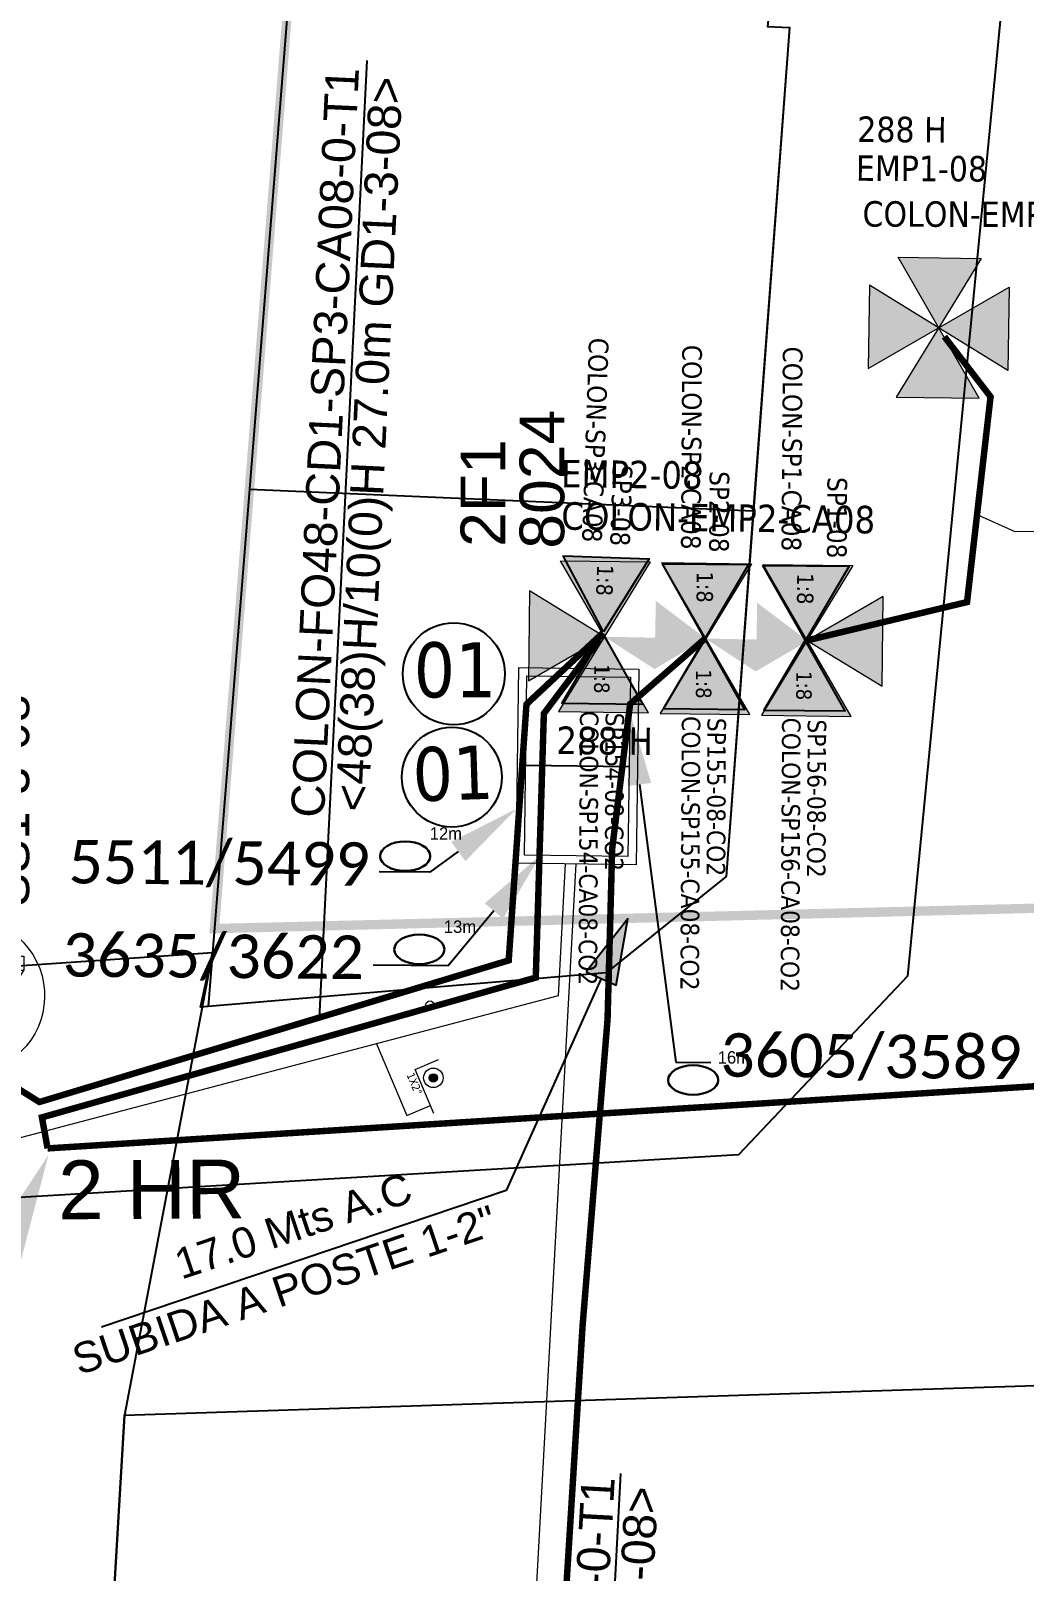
# Model space of a CAD drawing. Header units: millimetres. Extents: x -76.52126 to -76.51707, y 3.41842 to 3.42185.
# Drawn here: x -76.5196981 to -76.5195611, y 3.4202805 to 3.420493 of the extents above; entities that cross this region are included whole.
import ezdxf
from ezdxf import colors
from ezdxf.entities.mleader import LeaderData, LeaderLine
from ezdxf.enums import TextEntityAlignment as Align
from ezdxf.math import Vec2, Vec3

# ---------------------------------------------------------------- set-up
doc = ezdxf.new("R2010")
doc.units = ezdxf.units.MM
doc.linetypes.add('DASHED', pattern=[0.75, 0.5, -0.25])
for name, color, linetype in [('ABSCISA 48H', 1, 'Continuous'), ('CAM 2F1 ATP', 30, 'Continuous'), ('CARTOGRAFIA', 252, 'Continuous'), ('COBERTURA CTO', 30, 'Continuous'), ('COBERTURA EMPALME', 2, 'Continuous'), ('DUC_UTILIZAR', 1, 'Continuous'), ('DUCTOS ATP', 30, 'Continuous'), ('EMP FTTH 144 H', 3, 'Continuous'), ('EMP FTTH 288 H', 3, 'Continuous'), ('HERRAJERIA', 30, 'Continuous'), ('MARQUILLA F.O 48', 1, 'Continuous'), ('PUNTO CARTERA', 7, 'Continuous'), ('PUNTO CARTERA - COUBICADO', 60, 'Continuous'), ('RESERVA F.O 48', 1, 'Continuous'), ('SP 1ER LEVEL - CO2', 202, 'Continuous'), ('SP 1ER NIVEL', 1, 'Continuous'), ('SUBIDA A POSTE ATP EXISTENTE', 30, 'Continuous')]:
    doc.layers.add(name, color=color, linetype=linetype)
for name, color, linetype, lineweight in [('CANALIZACION ATP', 30, 'Continuous', 0), ('CB 48 H AER', 1, 'DASHED', 60), ('CB 48 H CAN', 1, 'Continuous', 60), ('CTO POSTE', 10, 'Continuous', 0), ('MARQUILLA STUB', 1, 'Continuous', 15)]:
    doc.layers.add(name, color=color, linetype=linetype, lineweight=lineweight)
doc.styles.add('Arial', font='arial.ttf')
doc.styles.add('BOOK', font='BKANT.TTF')
doc.styles.add('Legend', font='calibri.ttf')
doc.styles.get("Standard").update_dxf_attribs({"font": 'arial.ttf'})
doc.styles.add('TAHOMA', font='tahoma.ttf')
doc.styles.add('TEXT SCL GRANDES', font='tahoma.ttf', dxfattribs={"height": 14})
doc.styles.add('TEXT VARIOS', font='tahoma.ttf', dxfattribs={"height": 0.3})
doc.styles.add('TXT CAM GRANDE', font='arial.ttf', dxfattribs={"height": 0.4})
doc.styles.add('TXT CTO Y SS', font='arial.ttf', dxfattribs={"height": 0.5})
doc.styles.add('TXT SP', font='tahoma.ttf', dxfattribs={"height": 0.3})
doc.linetypes.add('CERCA_LINE', pattern='A,12.7,-5.08,["X",Standard,S=2.54,R=0,X=-2.54,Y=-1.27],-2.08', length=19.86)

# ---------------------------------------------------------------- blocks, each defined once
blk = doc.blocks.new('EMP 288 H')
at = {"layer": 'EMP FTTH 288 H', "lineweight": 0}
h = blk.add_hatch(color=3, dxfattribs=at)
h.dxf.hatch_style = 1
h.paths.add_polyline_path([(-0.5770110365701839, -0.9515924686565995), (0.5611100033856926, -0.9610543826129287), (1.817981043483741e-10, 1.456146314637863e-10)])
h.paths.add_polyline_path([(1.817981459817375e-10, 1.456147424860887e-10), (0.5770110366865991, 0.951592468540184), (-0.5611100029200315, 0.9610543827293441)])
h = blk.add_hatch(color=3, dxfattribs=at)
h.dxf.hatch_style = 1
h.paths.add_polyline_path([(-0.9515924687730148, 0.5770110364537686), (-0.9610543826129287, -0.5611100032692774), (-1.370681346202218e-11, -5.174838335619825e-11)])
h.paths.add_polyline_path([(-1.370692448432465e-11, -5.174843886734948e-11), (0.9515924681909382, -0.577011036220938), (0.9610543829621747, 0.561110003385693)])
at = {"layer": 'EMP FTTH 288 H', "color": 3, "lineweight": 0}
for points in [[(-0.5770110365701839, -0.9515924686565995), (0.5611100033856928, -0.9610543826129287), (-0.5611100029200315, 0.9610543827293441), (0.5770110366865993, 0.9515924685401842)], [(-0.9515924687730148, 0.5770110364537686), (-0.9610543826129287, -0.5611100032692775), (0.9610543829621747, 0.5611100033856928), (0.9515924681909382, -0.577011036220938)]]:
    blk.add_lwpolyline(points, close=True, dxfattribs=at)
at = {"layer": 'EMP FTTH 288 H', "color": 3, "lineweight": 0, "style": 'TEXT VARIOS'}
for tag, p, height, rotation in [('CAPACIDAD', (-1.130268636858091, 2.538122346624732), 0.3482938376358117, 359.838245458723), ('CONSECUTIVO', (-1.144993636989966, 2.005244484520517), 0.3482938376358118, 359.9990779355788), ('MARCACION', (-1.050944172195159, 1.379094659583643), 0.3482938376358117, 0.1404788781123046)]:
    blk.add_attdef(tag, p, '', height=height, rotation=rotation, dxfattribs=at)
blk = doc.blocks.new('PUNTO CARTERA')
blk.add_circle((-5.020778246489499e-07, 5.015703301580743e-07), 1.85590673389413e-05)
at = {"style": 'TAHOMA'}
blk.add_attdef('11', (-1.506643124571383e-05, -8.025511332387936e-06), '', height=2e-05, dxfattribs=at)
blk = doc.blocks.new('EMP288 H')
at = {"layer": 'EMP FTTH 144 H', "lineweight": 0}
h = blk.add_hatch(color=3, dxfattribs=at)
h.dxf.hatch_style = 1
h.paths.add_polyline_path([(-0.5600421733101584, -0.8092789997742891), (0.3884106666669496, -0.8041008545249149), (-0.09016676788402123, -0.009738076098766868)])
h.paths.add_polyline_path([(-0.09016676788402123, -0.009738076098766868), (0.3797086373092853, 0.78980284746034), (-0.568744202784238, 0.7846247023273811)])
h.paths.add_polyline_path([(0.9813967045052223, -0.009738076098766868), (0.4461144965030499, -0.3406021854305088), (-0.08979378041063768, -0.0104874524684071)])
h = blk.add_hatch(color=3, dxfattribs=at)
h.dxf.hatch_style = 1
h.paths.add_polyline_path([(0.4456149682523929, 0.3788463903194845), (0.4456149682523929, -0.00973807621518219), (0.981396704388807, -0.009738076098766868)], flags=17)
h.paths.add_polyline_path([(0.981396704388807, -0.009738076098766868), (0.4456149682523929, -0.00973807621518219), (0.4456149682523929, -0.341615006297399)], flags=17)
h.paths.add_polyline_path([(0.4456149682523929, -0.00973807621518219), (-0.09016676788402123, -0.00973807621518219), (0.4456149682523929, -0.341615006297399)], flags=17)
h.paths.add_polyline_path([(0.5115212991955005, -0.8092789997742891), (1.459974139172608, -0.8041008545249149), (0.9813967045052223, -0.009738076098766868)])
h.paths.add_polyline_path([(0.9813967045052223, -0.009738076098766868), (1.451272109814944, 0.78980284746034), (0.5028192697214209, 0.7846247023273811)])
h.paths.add_polyline_path([(0.4456149682523929, 0.3788463903194845), (-0.09016676788402123, -0.00973807621518219), (0.4456149682523929, -0.00973807621518219)], flags=17)
h.paths.add_polyline_path([(0.4456149682523929, 0.3788463903194845), (0.4456149682523929, -0.00973807621518219)], flags=16)
edge = h.paths.add_edge_path(flags=16)
edge.add_line((-0.09016676788402123, -0.00973807621518219), (0.445614968320637, -0.009738076172750354))
edge.add_line((-0.09016676788402123, -0.00973807621518219), (0.4456149683334036, -0.3416150062427974))
edge.add_line((0.4456149682523929, -0.00973807621518219), (0.4456149682523929, -0.3416150062852292))
edge = h.paths.add_edge_path()
edge.add_line((0.9813967045052223, -0.009738076098766868), (-0.09016676790409406, -0.00973807618363054))
edge.add_line((0.4456149682523929, 0.3788463903194845), (-0.0901667679522653, -0.009738076208805069))
edge.add_line((0.981396704388807, -0.009738076098766868), (0.4456149682807649, 0.3788463903446591))
edge = h.paths.add_edge_path()
edge.add_line((0.4456149682523929, -0.341615006297399), (0.9813967043476683, -0.009738076184920175))
edge.add_line((0.981396704388807, -0.009738076098766868), (0.4456149682807649, 0.3788463903446591))
edge.add_line((0.4456149682523929, -0.00973807621518219), (0.4456149682523929, 0.3788463902706756))
edge.add_line((0.4456149682523929, -0.00973807621518219), (0.4456149682523929, -0.3416150062852292))
h.paths.add_polyline_path([(-0.09016676788402123, -0.00973807621518219), (0.4456149682523929, -0.341615006297399), (0.9813967045052223, -0.009738076098766868)])
h = blk.add_hatch(color=3, dxfattribs=at)
h.dxf.hatch_style = 1
h.paths.add_polyline_path([(0.5028162652747952, -0.805341197787822), (1.451272257196742, -0.8099056461640082), (0.9808796083675944, -0.01066892247650841)])
h.paths.add_polyline_path([(0.9808796083675944, -0.01066892247650841), (1.458942951111148, 0.7840033528348052), (0.5104869590727859, 0.7885678013274067)])
h.paths.add_polyline_path([(2.052386549010897, -0.02167581094432691), (1.513734009641247, -0.347024151966945), (0.9812448787857093, -0.01142209049318055)])
h = blk.add_hatch(color=3, dxfattribs=at)
h.dxf.hatch_style = 1
h.paths.add_polyline_path([(1.517178440641636, 0.3788463904358998), (1.517178440641636, -0.009738076098766868), (2.052960176661635, -0.009738076098766868)], flags=17)
h.paths.add_polyline_path([(2.052960176661635, -0.009738076098766868), (1.517178440758052, -0.009738076098766868), (1.517178440758052, -0.3416150061809837)], flags=17)
h.paths.add_polyline_path([(1.517178440758052, -0.009738076098766868), (0.9813967045052223, -0.009738076098766868), (1.517178440758052, -0.3416150061809837)], flags=17)
h.paths.add_polyline_path([(1.583084771584744, -0.8092789996578738), (2.531537611678267, -0.8041008545249149), (2.052960176894466, -0.009738076098766868)])
h.paths.add_polyline_path([(2.052960176894466, -0.009738076098766868), (2.522835582204188, 0.78980284746034), (1.57438274222708, 0.7846247023273811)])
h.paths.add_polyline_path([(1.517178440641636, 0.3788463904358998), (0.9813967045052223, -0.009738076098766868), (1.517178440758052, -0.009738076098766868)], flags=17)
h.paths.add_polyline_path([(1.517178440641636, 0.3788463904358998), (1.517178440641636, -0.009738076098766868)], flags=16)
edge = h.paths.add_edge_path(flags=16)
edge.add_line((0.9813967045052223, -0.009738076098766868), (1.517178440709881, -0.009738076056335032))
edge.add_line((0.9813967045052223, -0.009738076098766868), (1.517178440722647, -0.3416150061263821))
edge.add_line((1.517178440758052, -0.009738076098766868), (1.517178440758052, -0.3416150061688139))
edge = h.paths.add_edge_path()
edge.add_line((2.052960176894466, -0.009738076098766868), (0.9813967044851495, -0.00973807618363054))
edge.add_line((1.517178440641636, 0.3788463904358998), (0.9813967044369782, -0.009738076092389747))
edge.add_line((2.052960176661635, -0.009738076098766868), (1.517178440553593, 0.3788463903446591))
edge = h.paths.add_edge_path()
edge.add_line((1.517178440758052, -0.3416150061809837), (2.052960176853327, -0.009738076068504853))
edge.add_line((2.052960176661635, -0.009738076098766868), (1.517178440553593, 0.3788463903446591))
edge.add_line((1.517178440641636, -0.009738076098766868), (1.517178440641636, 0.3788463903870909))
edge.add_line((1.517178440758052, -0.009738076098766868), (1.517178440758052, -0.3416150061688139))
h.paths.add_polyline_path([(0.9813967045052223, -0.009738076098766868), (1.517178440758052, -0.3416150061809837), (2.052960176894466, -0.009738076098766868)])
h = blk.add_hatch(color=3, dxfattribs=at)
h.dxf.hatch_style = 1
h.paths.add_polyline_path([(-0.8897076915595434, 0.4601373291527473), (-0.8845295463101692, -0.4883155110571913), (-0.09016676800043655, -0.009738076098766826)])
h = blk.add_hatch(color=3, dxfattribs=at)
h.dxf.hatch_style = 1
h.paths.add_polyline_path([(2.852501100453573, -0.4796134812920733), (2.847322955204199, 0.4688393588596576), (2.052960176894466, -0.009738075982351546)])
at = {"layer": 'EMP FTTH 144 H', "color": 3, "lineweight": 0}
for points in [[(-0.5600421733101584, -0.8092789997742891), (0.3884106666669496, -0.8041008544084995), (-0.568744202784238, 0.7846247023273811), (0.3797086373092853, 0.7898028475767553)], [(0.5115212991955005, -0.8092789997742891), (1.459974139172608, -0.8041008544084995), (0.5028192697214209, 0.7846247023273811), (1.451272109814944, 0.7898028475767553)], [(1.583084771584744, -0.8092789996578738), (2.531537611678267, -0.8041008544084995), (1.57438274222708, 0.7846247023273811), (2.522835582204188, 0.7898028475767553)], [(-0.8897076915595434, 0.4601373291527473), (-0.8845295463101692, -0.4883155110571913), (-0.09016676800043655, -0.009738076098766868), (-0.09016676800043655, -0.009738076098766868)], [(2.852501100453573, -0.4796134812920734), (2.847322955204199, 0.4688393588596576), (2.052960176894466, -0.009738075982351546), (2.052960176894466, -0.009738075982351546)]]:
    blk.add_lwpolyline(points, close=True, dxfattribs=at)
at = {"layer": 'EMP FTTH 144 H', "color": 3, "lineweight": 0, "style": 'TEXT VARIOS'}
for tag, p in [('CONSECUTIVO', (-0.5778453832603745, 1.562237744540869)), ('MARCACION', (-0.5677418492845945, 1.115173891799021)), ('CAPACIDAD', (-0.5778453832603745, -1.25630721173253))]:
    blk.add_attdef(tag, p, '', height=0.2902448646965102, rotation=0.3128072419533598, dxfattribs=at)
blk = doc.blocks.new('SPLITTER')
at = {"layer": 'SP 1ER NIVEL'}
h = blk.add_hatch(color=256, dxfattribs=at)
h.dxf.hatch_style = 1
h.paths.add_polyline_path([(-0.4646812484133989, 0.8561454073060304), (-0.00258523179218173, 0.05340537580195814), (0.461560019874014, 0.8549622810678557)])
blk.add_lwpolyline([(-0.00258523179218173, 0.05340537580195814), (-0.4646812484133989, 0.8561454073060304), (0.461560019874014, 0.8549622810678557)], close=True, dxfattribs=at)
at = {"layer": 'SP 1ER NIVEL', "style": 'TXT SP'}
for tag, p in [('NOMBRE_SPLITTER', (-0.3289569178305101, 3.439896069350652)), ('SPLITTER', (0.03042149369321123, 2.173283452384567))]:
    blk.add_attdef(tag, p, '', height=0.2110725241620094, rotation=270, dxfattribs=at)
at = {"layer": 'SP 1ER NIVEL', "color": 7, "style": 'TXT SP'}
blk.add_attdef('TIPO', (-0.0950752574717626, 0.7742845930624753), '', height=0.1758937701350078, rotation=270, dxfattribs=at)
blk = doc.blocks.new('CAM 2F1 ATP')
blk.add_line((-0.0004297534469515085, 0.6309855398721993), (0.0004297534469515085, -0.6309855398721993))
at = {"lineweight": 0}
for points in [[(-1.192588195969436, 0.7301736043735652), (1.191592472531691, 0.731797428983461), (1.192588195969436, -0.730173604373565), (-1.191592472531691, -0.731797428983461)], [(-1.092520110891201, 0.6302417358383536), (1.091660603997298, 0.631729343906045), (1.092520110891201, -0.6302417358383536), (-1.091660603997298, -0.631729343906045)]]:
    blk.add_lwpolyline(points, close=True, dxfattribs=at)
at = {"lineweight": 0, "style": 'BOOK'}
for tag, p in [('2F1', (1.604285785113461, 0.08862887951545417)), ('CODIGO', (1.628815294941887, -0.5982124407310039))]:
    blk.add_attdef(tag, p, '', height=0.5725093120969081, rotation=0.03902316617520105, dxfattribs=at)
blk = doc.blocks.new('*U161')
at = {"layer": 'SUBIDA A POSTE ATP EXISTENTE'}
h = blk.add_hatch(color=256, dxfattribs=at)
h.dxf.hatch_style = 1
h.paths.add_polyline_path([(0.6748266806017339, 0.2234805319315306), (0.60831842302783, 0.311336263336625), (0.5747990503164789, 0.2697022913718359)])
for points in [[(0.2951442514444834, 0.5291615960787559), (-0.3973593192051612, 0.4269911275592795)], [(0.5915587366721548, 0.290519277354231), (0.2951442514444834, 0.5291615960787561)]]:
    blk.add_lwpolyline(points, dxfattribs=at)
blk.add_lwpolyline([(0.5747990503164789, 0.2697022913718359), (0.60831842302783, 0.311336263336625), (0.6748266806017339, 0.2234805319315306)], close=True, dxfattribs=at)
at = {"layer": 'SUBIDA A POSTE ATP EXISTENTE', "linetype": 'CERCA_LINE', "ltscale": 0.5}
for tag, p in [('SB', (-0.1062565077009142, 0.5336091215746191)), ('DISTANCIA', (-0.04667997422650563, 0.4466646648142701))]:
    blk.add_attdef(tag, text='', height=0.04999999999999978, rotation=8.392747898120936, dxfattribs=at).set_placement(p, align=Align.CENTER)
blk = doc.blocks.new('*U27')
at = {"layer": 'CTO POSTE', "lineweight": 0}
h = blk.add_hatch(color=256, dxfattribs=at)
h.dxf.hatch_style = 1
edge = h.paths.add_edge_path()
edge.add_arc((2.038040068197754, 0.2957694650177), 0.05471359921872897, -0.1242499693410087, 359.875750030659)
edge = h.paths.add_edge_path()
edge.add_arc((2.037624585731224, 0.1041770275826625), 0.05471359921872897, -0.1242499693410087, 359.875750030659)
edge = h.paths.add_edge_path()
edge.add_arc((2.037237854846977, -0.0741571229849701), 0.05471359921872897, -0.1242499693410087, 359.875750030659)
edge = h.paths.add_edge_path()
edge.add_arc((2.036809884395911, -0.2715081750155999), 0.05471359921872897, -0.1242499693410087, 359.875750030659)
edge = h.paths.add_edge_path()
edge.add_arc((2.036383020590098, -0.4683489170371072), 0.05471359921872897, -0.1242499693410087, 359.875750030659)
edge = h.paths.add_edge_path()
edge.add_arc((2.0359752240852, -0.6563971083447935), 0.05471359921872897, -0.1242499693410087, 359.875750030659)
edge = h.paths.add_edge_path()
edge.add_arc((2.035625206270759, -0.817801671994707), 0.05471359921872897, -0.1242499693410087, 359.875750030659)
edge = h.paths.add_edge_path()
edge.add_arc((2.035170182809209, -1.027627744359637), 0.05471359921872897, -0.1242499693410087, 359.875750030659)
h = blk.add_hatch(color=1, dxfattribs=at)
h.dxf.hatch_style = 1
edge = h.paths.add_edge_path()
edge.add_arc((0.5439760578583717, -0.3838038376672779), 0.05194566183112925, -0.1242499693410087, 359.875750030659)
at = {"layer": 'CTO POSTE', "color": 1, "lineweight": 0}
for p, q in [((0.5933397471003361, -0.3798749818062158), (1.78330321336002, 0.3747210545708041)), ((1.780019241301008, -1.139624945418648), (1.78330321336002, 0.3747210545708041)), ((1.782961715654312, 0.2172453893237415), (1.98314443591495, 0.2168112781892743)), ((1.78330321336002, 0.3747210545708041), (1.983485933620659, 0.3742869434363333)), ((1.983485933620659, 0.3742869434363333), (1.980201961561647, -1.140059056553115)), ((1.98314443591495, 0.2168112781892743), (1.983485933620659, 0.3742869434363333)), ((1.782527919798422, 0.01720805423882347), (1.98271064005906, 0.01677394310435269)), ((1.782121812782029, -0.1700610591370423), (1.982304533042667, -0.1704951702715095)), ((0.5933397471003361, -0.3798749818062158), (1.780019241301008, -1.139624945418648)), ((1.781734164487348, -0.3488182574032466), (1.981916884747986, -0.3492523685377139)), ((1.781318828867053, -0.5403429792782911), (1.981501549127691, -0.5407770904127582)), ((1.780894261615054, -0.7361247058695691), (1.981076981875692, -0.7365588170040362)), ((1.780497384716469, -0.9191375126349558), (1.980680104977108, -0.9195716237694229)), ((1.980201961561647, -1.140059056553115), (1.780019241301008, -1.139624945418648))]:
    blk.add_line(p, q, dxfattribs=at)
for centre in [(2.038028655333605, 0.2954304605723818), (2.037613172867088, 0.1038380231428865), (2.037226441982829, -0.0744961274302883), (2.036371607725974, -0.4686879214713409), (2.036798471531788, -0.2718471794498337), (2.035963811221075, -0.6567361127790272), (2.035613793406623, -0.818140676434483), (2.035158769945085, -1.02796674879387)]:
    blk.add_circle(centre, 0.05471359921872897, dxfattribs=at)
at = {"layer": 'CTO POSTE', "color": 2, "lineweight": 0, "true_color": 0xf1eb1f}
blk.add_ellipse((1.428732229114385, -0.3551335129265336), major_axis=(-0.572424804231445, 0.9095449614430965), ratio=0.9999999690973763, start_param=4.159629210123316, end_param=10.4428145173029, dxfattribs=at)
at = {"layer": 'CTO POSTE', "lineweight": 0, "attachment_point": 1, "rotation": 359.875750030659}
for s, width, heights, insert, char_height in [('\\pxsm0.95;1\\P2\\P3\\P4\\P5\\P6\\P7\\P8', 12.01395749957801, [52.35627762601921], (1.852877797037454, 0.3555203752303113), 0.1174596764261007), ('1:8', 8.215003159624752, [0], (0.9754199662721743, -0.195374858175393), 0.3585048917005609)]:
    blk.add_mtext_dynamic_manual_height_columns(s, width=width, gutter_width=4.760265510852324, heights=heights, dxfattribs=dict(at, insert=insert, char_height=char_height))
at = {"layer": 'CTO POSTE', "lineweight": 0, "style": 'TXT CTO Y SS'}
for tag, p in [('CTONAME', (2.705436183969436, 0.1588303964439393)), ('OSPCTONAME', (2.696194536413123, -0.5457411603159441)), ('SSNAME', (2.668679143539123, -1.215425124960918))]:
    blk.add_attdef(tag, p, '', height=0.5, dxfattribs=at)
blk = doc.blocks.new('RESERVA 48')
at = {"layer": 'RESERVA F.O 48', "color": 240, "linetype": 'ByBlock', "lineweight": 30, "true_color": 0xed1f24}
blk.add_ellipse((0, 0), major_axis=(1.155851281713483, 0.0003712607545550343), ratio=0.5873088644412812, dxfattribs=at)
at = {"layer": 'RESERVA F.O 48', "color": 1, "lineweight": 0, "style": 'BOOK'}
blk.add_attdef('RESERVA', (1.129388771834783, 0.7587690510554239), '', height=0.5725093120969081, rotation=0.03902316617520105, dxfattribs=at)
blk = doc.blocks.new('MARQUILLA 48')
at = {"layer": 'MARQUILLA F.O 48', "style": 'Arial'}
for tag, height, oblique, p in [('IDENTIFICACIONCABLEFIBRA', 0.6981626117769965, 1.383453351877506e-09, (0.3252243008605546, 0.455078197351213)), ('CAPACIDADFIBRA', 0.6981626116966987, 8.300879983380582e-09, (0.7589297094523317, -0.3801462341225488)), ('NOMENCLATURA_ATP', 0.6981626116966987, 8.300879983380582e-09, (0.7589297094523317, -1.265373848670606))]:
    blk.add_attdef(tag, text='', height=height, rotation=0.262482242486606, dxfattribs=dict(at, oblique=oblique)).set_placement(p, align=Align.MIDDLE)
blk = doc.blocks.new('DUC_UTILIZAR')
at = {"layer": 'DUC_UTILIZAR', "lineweight": 5}
h = blk.add_hatch(color=0, dxfattribs=at)
edge = h.paths.add_edge_path()
edge.add_arc((3.734103195540683e-07, -1.173386832409307e-05), 0.1373816321395313, 0, 360)
at = {"layer": 'DUC_UTILIZAR', "color": 0, "lineweight": 5}
blk.add_circle((3.734103195540683e-07, -1.173386832409307e-05), 0.1373816321395313, dxfattribs=at)
blk.add_circle((3.734103195540683e-07, -1.173386832409307e-05), 0.1373816321395313, dxfattribs=at)
blk = doc.blocks.new('SPLITTER NIVEL 1 - CO2')
at = {"true_color": 0x93278f}
h = blk.add_hatch(color=217, dxfattribs=at)
h.dxf.hatch_style = 1
h.paths.add_polyline_path([(603405.9662778757, 524811.5438835297), (603406.4283738923, 524810.7411434982), (603406.892519144, 524811.5427004035)])
at = {"color": 217, "true_color": 0x93278f}
blk.add_lwpolyline([(603406.4283738923, 524810.7411434982), (603405.9662778757, 524811.5438835297), (603406.892519144, 524811.5427004035)], close=True, dxfattribs=at)
at = {"color": 217, "true_color": 0x93278f, "style": 'TXT SP'}
for tag, p in [('NOMBRE_SPLITTER', (603406.1222958543, 524813.9833584683)), ('SPLITTER', (603406.6132081407, 524812.6471826497))]:
    blk.add_attdef(tag, p, '', height=0.2110725241620094, rotation=268.9644909530109, dxfattribs=at)
at = {"layer": 'SP 1ER NIVEL', "color": 7, "style": 'TXT SP'}
blk.add_attdef('TIPO', (603406.3358838666, 524811.4620227155), '', height=0.1758937701350078, rotation=268.9644909530109, dxfattribs=at)

msp = doc.modelspace()

# ---------------------------------------------------------------- hatches: boundary and pattern name
at = {"layer": 'DUC_UTILIZAR', "lineweight": 5}
h = msp.add_hatch(color=1, dxfattribs=at)
h.set_gradient(color1=(249, 6, 6), color2=(249, 11, 11), one_color=1, tint=0.5099999904632568)
edge = h.paths.add_edge_path()
edge.add_arc((-76.51964263137248, 3.420348556148558), 5.606307288506988e-07, -66.94803630867563, 293.0519636913244)
h = msp.add_hatch(color=1, dxfattribs=at)
h.set_gradient(color1=(249, 6, 6), color2=(249, 11, 11), one_color=1, tint=0.5099999904632568)
edge = h.paths.add_edge_path()
edge.add_arc((-76.51964263137248, 3.420348556148558), 5.606307288506988e-07, -66.94803630867563, 293.0519636913244)

# ---------------------------------------------------------------- linework, layer by layer
at = {"layer": 'CANALIZACION ATP'}
for points in [[(-76.51962443791308, 3.420378075641167), (-76.51962540188221, 3.420359848242022), (-76.5197052127029, 3.420338814351136)], [(-76.5196391448384, 3.420081153663221), (-76.51962295135492, 3.420378052145339)]]:
    msp.add_lwpolyline(points, dxfattribs=at)
at = {"layer": 'CARTOGRAFIA'}
for points in [[(-76.5201308223863, 3.421095731188528), (-76.52010652217217, 3.421114541343398), (-76.51982805990923, 3.421090691161792), (-76.5195369975358, 3.421062250927774), (-76.51951233733638, 3.421031740683814), (-76.5195772278625, 3.420362585210226), (-76.51960053806619, 3.420337925010811), (-76.51986001018162, 3.420322534905265)], [(-76.5195901205829, 3.421056449835872), (-76.51954181718833, 3.42105012280865), (-76.51954780914315, 3.420981146031975), (-76.51955429129379, 3.420906526604652), (-76.51955911532644, 3.420905023624639), (-76.51956437137636, 3.420868150322915), (-76.51955043927086, 3.420868258298126), (-76.51955056526134, 3.420867043300516), (-76.51955727030366, 3.420803088768137), (-76.5195664413863, 3.420801846762172), (-76.51956572138664, 3.420760662426458), (-76.5195697894182, 3.420753408384028), (-76.51957164341951, 3.420735381238613), (-76.51957880748745, 3.420665738653609), (-76.51958556519315, 3.42060010998159), (-76.51959653762827, 3.42049354924586), (-76.51959352261696, 3.420493405240107), (-76.51959850290808, 3.420426750279715), (-76.51960227067542, 3.420376323295043), (-76.51961881281244, 3.420363021185606), (-76.51967367722904, 3.420358394695198), (-76.51967473927147, 3.420358305142711), (-76.51967308326351, 3.420365811195209), (-76.5197289459706, 3.420362003191824)], [(-76.51966274846421, 3.420495674203833), (-76.51966799623409, 3.420429728940347)], [(-76.51959653771559, 3.420493549274964), (-76.51959352268972, 3.420493405298314), (-76.51959850298084, 3.420426750308819)], [(-76.51966799623409, 3.420429728940347), (-76.51967308333627, 3.420365811253417)], [(-76.51966799623409, 3.420429728940347), (-76.51959850298084, 3.420426750308819)], [(-76.51959850298084, 3.420426750308819), (-76.51960227076273, 3.420376323324147), (-76.5196188128852, 3.42036302121471), (-76.51967367731635, 3.420358394753405)], [(-76.51967308333627, 3.420365811253417), (-76.51972894605791, 3.420362003250032)], [(-76.51967308333627, 3.420365811253417), (-76.51967367731635, 3.420358394753405)]]:
    msp.add_lwpolyline(points, dxfattribs=at)
at = {"layer": 'CB 48 H AER', "ltscale": 3e-05, "const_width": 8.916348428658831e-07}
msp.add_lwpolyline([(-76.51969582515547, 3.420338826303043), (-76.51969582515547, 3.420338826303043), (-76.5194983980336, 3.420351257597217), (-76.51922006603789, 3.420366096896899)], dxfattribs=at)
at = {"layer": 'CB 48 H CAN', "const_width": 8.916348419040719e-07}
msp.add_lwpolyline([(-76.5195721540888, 3.420450771162225), (-76.51956578848375, 3.420442484895303), (-76.51956903072033, 3.420414167669086), (-76.51959107589789, 3.420408883409348)], dxfattribs=at)
at = {"layer": 'CB 48 H CAN', "ltscale": 2, "const_width": 8.916348428658831e-07}
for points in [[(-76.51961926019916, 3.420409903923696), (-76.51961926019916, 3.420409903923696), (-76.51962978844517, 3.420400082566897), (-76.51963223906597, 3.420364751533617), (-76.5196969596634, 3.420345222720723), (-76.51970645755796, 3.420351160738593)], [(-76.51961972726203, 3.420408982016754), (-76.51961972726203, 3.420408982016754), (-76.51962738958419, 3.420398798323806), (-76.5196285059721, 3.420362380851426), (-76.51969661184916, 3.420343105248649), (-76.51969582515547, 3.420338826303043)], [(-76.51960517936294, 3.420409115413164), (-76.51961549643661, 3.420400106887334), (-76.51961796722075, 3.420380174741311), (-76.51961860705964, 3.420356623932856), (-76.51962204300227, 3.420314469312111), (-76.51963708978231, 3.420072701685986)]]:
    msp.add_lwpolyline(points, dxfattribs=at)
at = {"layer": 'COBERTURA CTO'}
for points in [[(-76.51971133519436, 3.420001075717094), (-76.5197653635725, 3.419998662746705), (-76.51981816625556, 3.419996304489699), (-76.5198750443098, 3.419993764251897), (-76.51993069393319, 3.419991278862993), (-76.51991229097001, 3.420220236784528), (-76.51990958750247, 3.420240084640112), (-76.51989449741558, 3.420350870592641), (-76.51989395098752, 3.420356449104814), (-76.51987198839669, 3.420580667896841), (-76.5196548254491, 3.420595275033859), (-76.5196627517227, 3.420495672042646), (-76.51966799949804, 3.420429726728228), (-76.5196730865311, 3.420365808932159), (-76.5196852207493, 3.420302024381611), (-76.51968905438588, 3.420237350375258), (-76.51970497526344, 3.420069196210873)], [(-76.51995680852923, 3.419778379985813), (-76.51995238038143, 3.41983634654059), (-76.51994839949583, 3.419888458182298), (-76.51994448593831, 3.419939688472708), (-76.51994057859264, 3.419990837418821), (-76.51993069393319, 3.419991278866631), (-76.51971133519436, 3.420001075717094), (-76.51970497485235, 3.420069200620103), (-76.51968905438588, 3.420237350375258), (-76.5196852207493, 3.420302024381611), (-76.51954546840278, 3.420306589928598), (-76.51955598659805, 3.420174288330029), (-76.51956313125737, 3.420075528290338), (-76.51956461762637, 3.420024624701339), (-76.51934321415428, 3.420034639347589), (-76.51935331683234, 3.419834080703707), (-76.51954422341367, 3.419825337573796), (-76.51955285445291, 3.419825255119006), (-76.51966485124575, 3.419791504837461)]]:
    msp.add_lwpolyline(points, close=True, dxfattribs=at)
at = {"layer": 'COBERTURA EMPALME', "const_width": 1.296613031525144e-06}
msp.add_lwpolyline([(-76.51737120527802, 3.420332711820861), (-76.51880355113498, 3.420441610424203), (-76.51882958327118, 3.420446289717484), (-76.51885072100414, 3.420487438736625), (-76.5189643090794, 3.420470248486743), (-76.51907285208894, 3.4204611591228), (-76.51905881156287, 3.420642403735934), (-76.51915851950676, 3.420621937137679), (-76.51922630524422, 3.42060500465743), (-76.51924422161841, 3.420452041264637), (-76.51947363979633, 3.42043733378557), (-76.5195320167183, 3.420372629323422), (-76.5195320167183, 3.420372629323422), (-76.51967281849142, 3.420369138908994), (-76.51967281849142, 3.420369138908994), (-76.5196548254466, 3.420595275034314), (-76.5198675965259, 3.42058096331027), (-76.51987198839396, 3.420580667896841), (-76.52005101219532, 3.420568611564589), (-76.52016305724823, 3.420561065859031), (-76.52021762627368, 3.420558186512265)], dxfattribs=at)
at = {"layer": 'DUC_UTILIZAR', "lineweight": 5}
msp.add_circle((-76.51964308672879, 3.420358617343597), 5.606307288506989e-07, dxfattribs=at)
msp.add_circle((-76.51964308672879, 3.420358617343597), 5.606307288506989e-07, dxfattribs=at)
at = {"layer": 'DUCTOS ATP', "lineweight": 13, "ltscale": 0.13}
for points in [[(-76.51965046694792, 3.420353242422754), (-76.51964626948886, 3.420343342737615), (-76.51964301669344, 3.420344722340138)], [(-76.51964255099182, 3.420343627976469), (-76.51964514605828, 3.420349726186833), (-76.51964190706961, 3.420351104524135)]]:
    msp.add_lwpolyline(points, dxfattribs=at)
at = {"layer": 'DUCTOS ATP', "lineweight": 5}
msp.add_circle((-76.51964263137248, 3.420348556148558), 1.347958840324557e-06, dxfattribs=at)
msp.add_circle((-76.51964263137248, 3.420348556148558), 1.347958840324557e-06, dxfattribs=at)
at = {"layer": 'MARQUILLA F.O 48'}
for points in [[(-76.51965180126942, 3.420488875658173), (-76.519658357821, 3.420356802966845), (-76.519658357821, 3.420356802966845)], [(-76.51961683818186, 3.420293998648076), (-76.51962219372479, 3.420191446503171), (-76.51962962757591, 3.42018541254148), (-76.51962962757591, 3.42018541254148)]]:
    msp.add_lwpolyline(points, dxfattribs=at)
at = {"layer": 'MARQUILLA STUB', "color": 1}
msp.add_lwpolyline([(-76.51950137878768, 3.42042396653071), (-76.51956241328594, 3.420423854555852), (-76.51956780314178, 3.420426303913973)], dxfattribs=at)

# ---------------------------------------------------------------- block references
at = {"layer": 'CAM 2F1 ATP'}
ref = msp.add_blockref('CAM 2F1 ATP', (-76.5196227621935, 3.420391549771201), dxfattribs=dict(at, xscale=1.132376278193729e-05, yscale=1.132376278193729e-05, zscale=1.132376278193729e-05, rotation=269.158062222403))
ref.add_attrib('CODIGO', '8024', (-76.5196245770874, 3.420421531014439), dxfattribs={"layer": '0', "lineweight": 0, "height": 6.16617279744091e-06, "rotation": 90.01562288159963, "style": 'TXT CAM GRANDE'})
ref.add_attrib('2F1', '2F1', (-76.5196327159018, 3.420421774927968), dxfattribs={"layer": '0', "lineweight": 0, "height": 6.16617279744091e-06, "rotation": 90.01562288159963, "style": 'TXT CAM GRANDE'})
at = {"layer": 'CTO POSTE', "xscale": 9.922525972606204e-06, "yscale": 9.922525972606204e-06, "zscale": 9.922525972606204e-06, "rotation": 90}
msp.add_blockref('*U27', (-76.51971042887149, 3.420345697387698), dxfattribs=at).add_auto_attribs({'CTONAME': 'CT1-3-08', 'OSPCTONAME': 'COLON-CTO1-SP3-CA08', 'SSNAME': 'SS1-3-08'})
at = {"layer": 'DUC_UTILIZAR', "color": 1, "xscale": 4.178767258784979e-06, "yscale": 4.178767258784979e-06, "zscale": 4.178767258784979e-06, "rotation": 293.0519636913244}
msp.add_blockref('DUC_UTILIZAR', (-76.51964263137248, 3.420348556148558), dxfattribs=at)
at = {"layer": 'EMP FTTH 288 H'}
for name, p, xscale, yscale, zscale, rotation, values in [('EMP 288 H', (-76.51957294625251, 3.420451998622011), 1.007547397133004e-05, 1.007547397133004e-05, 1.007547397133004e-05, 359.6577878258855, {'CONSECUTIVO': 'EMP1-08', 'MARCACION': 'COLON-EMP1-CA08', 'CAPACIDAD': '288 H'}), ('EMP288 H', (-76.51961785563647, 3.420409488903347), 1.304763813872716e-05, 1.304763813872716e-05, 1.304763813872716e-05, 358.9765308746663, {'CONSECUTIVO': 'EMP2-08', 'MARCACION': 'COLON-EMP2-CA08', 'CAPACIDAD': '288 H'})]:
    msp.add_blockref(name, p, dxfattribs=dict(at, xscale=xscale, yscale=yscale, zscale=zscale, rotation=rotation)).add_auto_attribs(values)
at = {"layer": 'MARQUILLA F.O 48'}
ref = msp.add_blockref('MARQUILLA 48', (-76.5196547123307, 3.420433878486062), dxfattribs=dict(at, xscale=6.565163321307181e-06, yscale=6.565163321307181e-06, zscale=6.565163321307181e-06, rotation=87.06063351566239))
ref.add_attrib('CAPACIDADFIBRA', '<48(38)H/10(0)H 27.0m GD1-3-08>', dxfattribs={"height": 4.5835515706192e-06, "rotation": 87.32311575814916, "style": 'Arial'}).set_placement((-76.51965094229243, 3.420435928448168), align=Align.MIDDLE)
ref.add_attrib('IDENTIFICACIONCABLEFIBRA', 'COLON-FO48-CD1-SP3-CA08-0-T1', dxfattribs={"height": 4.583551571146367e-06, "rotation": 87.32311575814916, "style": 'Arial'}).set_placement((-76.51965758657407, 3.42043616403215), align=Align.MIDDLE)
ref = msp.add_blockref('MARQUILLA 48', (-76.51961990339937, 3.420239518144212), dxfattribs=dict(at, xscale=6.565163321307181e-06, yscale=6.565163321307181e-06, zscale=6.565163321307181e-06, rotation=86.56517194602463))
ref.add_attrib('CAPACIDADFIBRA', '<48(29)H/19(0)H 50.0m GD1-1-08>', dxfattribs={"height": 4.583551570619201e-06, "rotation": 86.82765418851122, "style": 'Arial'}).set_placement((-76.51961611577536, 3.420241535428917), align=Align.MIDDLE)
ref.add_attrib('IDENTIFICACIONCABLEFIBRA', 'COLON-FO48-CD1-SP1-CA08-0-T1', dxfattribs={"height": 4.583551571146368e-06, "rotation": 86.82765418851122, "style": 'Arial'}).set_placement((-76.5196227577714, 3.420241828459367), align=Align.MIDDLE)
at = {"layer": 'PUNTO CARTERA', "lineweight": 20}
ref = msp.add_blockref('PUNTO CARTERA', (-76.51963961945732, 3.420404080471966), dxfattribs=dict(at, xscale=0.3794113758997775, yscale=0.3794113758997775, zscale=0.3794113758997775))
ref.add_attrib('11', '01', (-76.5196453358327, 3.420401035501613), dxfattribs={"lineweight": 40, "height": 7.588227517995547e-06, "style": 'TAHOMA'})
at = {"layer": 'PUNTO CARTERA - COUBICADO', "lineweight": 20}
ref = msp.add_blockref('PUNTO CARTERA', (-76.51963988661049, 3.420389845805528), dxfattribs=dict(at, xscale=0.370696861473765, yscale=0.370696861473765, zscale=0.370696861473765, rotation=1.86099876748054))
ref.add_attrib('11', '01', (-76.51964537212848, 3.4203866909678), dxfattribs={"layer": '0', "lineweight": 40, "height": 7.413937229475302e-06, "rotation": 1.860997892280634, "style": 'TAHOMA'})
at = {"layer": 'RESERVA F.O 48', "xscale": 2.991453189871018e-06, "yscale": 2.991453189871018e-06, "zscale": 2.991453189871018e-06}
for p, values in [((-76.51964651120409, 3.420379123061752), {'RESERVA': '12m'}), ((-76.51964456228899, 3.420366274484808), {'RESERVA': '13m'}), ((-76.51960679336634, 3.420348251349264), {'RESERVA': '16m'})]:
    msp.add_blockref('RESERVA 48', p, dxfattribs=at).add_auto_attribs(values)
at = {"layer": 'SP 1ER LEVEL - CO2'}
ref = msp.add_blockref('SPLITTER NIVEL 1 - CO2', (-83.73107812810511, 9.846252658462955), dxfattribs=dict(at, xscale=-1.207824738232145e-05, yscale=1.207824738232142e-05, zscale=1.207824738232142e-05, rotation=179.3120514586556))
ref.add_attrib('TIPO', '1:8', (-76.51962044530666, 3.420405595185134), dxfattribs={"layer": 'SP 1ER NIVEL', "color": 7, "height": 2.124488468699801e-06, "rotation": 269.6985845528085, "style": 'TXT SP'})
ref.add_attrib('SPLITTER', 'SP154-08-CO2', (-76.51961886897844, 3.420398923298898), dxfattribs={"layer": 'SP 1ER NIVEL', "color": 0, "height": 2.549386162439761e-06, "rotation": 269.6985845528085, "style": 'TXT SP'})
ref.add_attrib('NOMBRE_SPLITTER', 'COLON-SP154-CA08-CO2', (-76.51962240800196, 3.420399167996282), dxfattribs={"layer": 'SP 1ER NIVEL', "color": 0, "height": 2.549386162439761e-06, "rotation": 269.6985845528085, "style": 'TXT SP'})
ref = msp.add_blockref('SPLITTER NIVEL 1 - CO2', (-83.73106408048211, 9.846251946435906), dxfattribs=dict(at, xscale=-1.207824738232145e-05, yscale=1.207824738232142e-05, zscale=1.207824738232142e-05, rotation=179.3120514586556))
ref.add_attrib('TIPO', '1:8', (-76.51960639768365, 3.420404883158083), dxfattribs={"layer": 'SP 1ER NIVEL', "color": 7, "height": 2.124488468699801e-06, "rotation": 269.6985845528085, "style": 'TXT SP'})
ref.add_attrib('SPLITTER', 'SP155-08-CO2', (-76.51960482135544, 3.420398211271848), dxfattribs={"layer": 'SP 1ER NIVEL', "color": 0, "height": 2.549386162439761e-06, "rotation": 269.6985845528085, "style": 'TXT SP'})
ref.add_attrib('NOMBRE_SPLITTER', 'COLON-SP155-CA08-CO2', (-76.51960836037895, 3.42039845596923), dxfattribs={"layer": 'SP 1ER NIVEL', "color": 0, "height": 2.549386162439761e-06, "rotation": 269.6985845528085, "style": 'TXT SP'})
ref = msp.add_blockref('SPLITTER NIVEL 1 - CO2', (-83.73105025443225, 9.846251733891258), dxfattribs=dict(at, xscale=-1.207824738232145e-05, yscale=1.207824738232142e-05, zscale=1.207824738232142e-05, rotation=179.3120514586556))
ref.add_attrib('TIPO', '1:8', (-76.51959257163378, 3.420404670613436), dxfattribs={"layer": 'SP 1ER NIVEL', "color": 7, "height": 2.124488468699801e-06, "rotation": 269.6985845528085, "style": 'TXT SP'})
ref.add_attrib('SPLITTER', 'SP156-08-CO2', (-76.51959099530558, 3.420397998727201), dxfattribs={"layer": 'SP 1ER NIVEL', "color": 0, "height": 2.549386162439761e-06, "rotation": 269.6985845528085, "style": 'TXT SP'})
ref.add_attrib('NOMBRE_SPLITTER', 'COLON-SP156-CA08-CO2', (-76.51959453432909, 3.420398243424584), dxfattribs={"layer": 'SP 1ER NIVEL', "color": 0, "height": 2.549386162439761e-06, "rotation": 269.6985845528085, "style": 'TXT SP'})
at = {"layer": 'SP 1ER NIVEL'}
ref = msp.add_blockref('SPLITTER', (-76.51961915826142, 3.420409364719165), dxfattribs=dict(at, xscale=1.284216352236926e-05, yscale=1.284216352236926e-05, zscale=1.284216352236926e-05, rotation=358.0409965606959))
ref.add_attrib('TIPO', '1:8', (76.51962003860766, 3.420419344135116), dxfattribs={"color": 7, "extrusion": (0, 0, -1), "height": 2.258856558639802e-06, "rotation": 91.95900414049402, "style": 'TXT SP', "text_generation_flag": 2})
ref.add_attrib('SPLITTER', 'SP3-08', (76.51961786918032, 3.420433133716591), dxfattribs={"extrusion": (0, 0, -1), "height": 2.710627870367763e-06, "rotation": 91.95900414049402, "style": 'TXT SP', "text_generation_flag": 2})
ref.add_attrib('NOMBRE_SPLITTER', 'COLON-SP3-CA08', (76.5196211524042, 3.420450658397677), dxfattribs={"extrusion": (0, 0, -1), "height": 2.710627870367763e-06, "rotation": 91.95900414049402, "style": 'TXT SP', "text_generation_flag": 2})
ref = msp.add_blockref('SPLITTER', (-76.51960515021219, 3.420408428949508), dxfattribs=dict(at, xscale=1.284216352236926e-05, yscale=1.284216352236926e-05, zscale=1.284216352236926e-05, rotation=359.6414539513636))
ref.add_attrib('TIPO', '1:8', (76.51960630893628, 3.420418379884676), dxfattribs={"color": 7, "extrusion": (0, 0, -1), "height": 2.258856558639802e-06, "rotation": 90.35854674982761, "style": 'TXT SP', "text_generation_flag": 2})
ref.add_attrib('SPLITTER', 'SP2-08', (76.51960452549301, 3.420432224678005), dxfattribs={"extrusion": (0, 0, -1), "height": 2.710627870367763e-06, "rotation": 90.35854674982761, "style": 'TXT SP', "text_generation_flag": 2})
ref.add_attrib('NOMBRE_SPLITTER', 'COLON-SP2-CA08', (76.51960829689372, 3.420449650823382), dxfattribs={"extrusion": (0, 0, -1), "height": 2.710627870367763e-06, "rotation": 90.35854674982761, "style": 'TXT SP', "text_generation_flag": 2})
ref = msp.add_blockref('SPLITTER', (-76.5195913010823, 3.420408190847613), dxfattribs=dict(at, xscale=1.284216352236926e-05, yscale=1.284216352236926e-05, zscale=1.284216352236926e-05, rotation=359.6042335534414))
ref.add_attrib('TIPO', '1:8', (76.51959245334183, 3.420418142533411), dxfattribs={"color": 7, "extrusion": (0, 0, -1), "height": 2.258856558639802e-06, "rotation": 90.39576714775, "style": 'TXT SP', "text_generation_flag": 2})
ref.add_attrib('SPLITTER', 'SP1-08', (76.51958827163836, 3.420431410753342), dxfattribs={"extrusion": (0, 0, -1), "height": 2.710627870367763e-06, "rotation": 90.39576714775, "style": 'TXT SP', "text_generation_flag": 2})
ref.add_attrib('NOMBRE_SPLITTER', 'COLON-SP1-CA08', (76.51959442098467, 3.420449414756933), dxfattribs={"extrusion": (0, 0, -1), "height": 2.710627870367763e-06, "rotation": 90.39576714775, "style": 'TXT SP', "text_generation_flag": 2})
at = {"layer": 'SUBIDA A POSTE ATP EXISTENTE'}
ref = msp.add_blockref('*U161', (-76.51967496147974, 3.420361398910919), dxfattribs=dict(at, xscale=-8.418941692803713e-05, yscale=8.418941692803713e-05, zscale=8.418941692803711e-05, rotation=207.0515137214901))
ref.add_attrib('DISTANCIA', '17.0 Mts A.C', dxfattribs={"linetype": 'CERCA_LINE', "ltscale": 0.5, "height": 4.209470846401851e-06, "rotation": 18.65876582336988}).set_placement((-76.51966128586572, 3.420326145965609), align=Align.CENTER)
ref.add_attrib('SB', 'SUBIDA A POSTE 1-2"', dxfattribs={"linetype": 'CERCA_LINE', "ltscale": 0.5, "height": 4.209470846401851e-06, "rotation": 18.65876582336988}).set_placement((-76.5196624973196, 3.420317321056631), align=Align.CENTER)

# ---------------------------------------------------------------- texts
at = {"layer": 'DUCTOS ATP', "ltscale": 8, "insert": (-76.51964533404686, 3.420349410631024), "char_height": 1.111697558997968e-06, "attachment_point": 1, "rotation": 292.8494499447735, "style": 'TEXT SCL GRANDES'}
msp.add_mtext_dynamic_manual_height_columns('1X2"', width=3.583703727741994e-06, gutter_width=0.0001428289590405021, heights=[0], dxfattribs=at)
at = {"layer": 'HERRAJERIA', "insert": (-76.51969439971285, 3.42033715988063), "char_height": 8.112682853479138e-06, "attachment_point": 1, "rotation": 0.27681970342005024}
msp.add_mtext_dynamic_manual_height_columns('2 HR', width=6.04366652754048e-05, gutter_width=0.001014085356684892, heights=[0], dxfattribs=at)

# ---------------------------------------------------------------- leaders
at = {"layer": 'ABSCISA 48H', "ltscale": 3e-05}
ml = msp.add_multileader_mtext('Standard', dxfattribs=at)
ml.set_content('3605/3589', color=256, style='Legend')
ml.set_leader_properties()
ml.build(insert=Vec2(0, 0))
ml.multileader.update_dxf_attribs({"text_left_attachment_type": 2, "text_right_attachment_type": 2, "dogleg_length": 0.36, "arrow_head_size": 1.000617817579311e-05})
ctx = ml.context
ctx.base_point, ctx.char_height, ctx.arrow_head_size, ctx.landing_gap_size, ctx.plane_origin, ctx.plane_x_axis, ctx.plane_y_axis = Vec3(-76.51960434297413, 3.420350695525572), 6.003706905475863e-06, 1.000617817579311e-05, 1.552156978408533e-06, Vec3(-76.51931551984538, 3.420215658608336), Vec3(0.9999624058675027, -0.00867103521361409), Vec3(0.00867103521361409, 0.9999624058675027)
ctx.left_attachment, ctx.right_attachment, ctx.text_align_type = 2, 2, 1
notes = []
notes.append((ctx, [(0, (1, 1, 0), (-76.51960919899797, 3.420350737633909), (0.9999624058675028, -0.00867103521361409), 4.856206403847976e-06, [(0, [(-76.51961551279119, 3.420398939904983)], 0, [])])]))
ctx.mtext.insert, ctx.mtext.text_direction, ctx.mtext.rotation, ctx.mtext.alignment, ctx.mtext.flow_direction = Vec3(-76.51958223314662, 3.42035454722097), Vec3(0.9999624058675027, -0.00867103521361409), 6.274514163304323, 2, 5
ml = msp.add_multileader_mtext('Standard', dxfattribs=at)
ml.set_content('5511/5499', color=256, style='Legend')
ml.set_leader_properties()
ml.build(insert=Vec2(0, 0))
ml.multileader.update_dxf_attribs({"text_left_attachment_type": 2, "text_right_attachment_type": 2, "dogleg_length": 0.36, "arrow_head_size": 1.000617817579311e-05})
ctx = ml.context
ctx.base_point, ctx.char_height, ctx.arrow_head_size, ctx.landing_gap_size, ctx.plane_origin, ctx.plane_x_axis, ctx.plane_y_axis = Vec3(-76.51969424536537, 3.420377349463751), 6.003706905475863e-06, 1.000617817579311e-05, 1.552156978408533e-06, Vec3(-76.51939736109732, 3.420196197323956), Vec3(0.9999624058675027, -0.00867103521361409), Vec3(0.00867103521361409, 0.9999624058675027)
ctx.left_attachment, ctx.right_attachment, ctx.text_align_type = 2, 2, 1
notes.append((ctx, [(1, (1, 1, 0), (-76.51964309642817, 3.420376905932841), (-0.9999624058675027, 0.008671035213614089), 6.990427469610052e-06, [(0, [(-76.5196311226393, 3.420385689775196)], 0, [])])]))
ctx.mtext.insert, ctx.mtext.text_direction, ctx.mtext.rotation, ctx.mtext.alignment, ctx.mtext.flow_direction = Vec3(-76.5196721309198, 3.420381201119103), Vec3(0.9999624058675027, -0.00867103521361409), 6.274514163304323, 2, 5
ml = msp.add_multileader_mtext('Standard', dxfattribs=at)
ml.set_content('3635/3622', color=256, style='Legend')
ml.set_leader_properties()
ml.build(insert=Vec2(0, 0))
ml.multileader.update_dxf_attribs({"text_left_attachment_type": 2, "text_right_attachment_type": 2, "dogleg_length": 0.36, "arrow_head_size": 1.000617817579311e-05})
ctx = ml.context
ctx.base_point, ctx.char_height, ctx.arrow_head_size, ctx.landing_gap_size, ctx.plane_origin, ctx.plane_x_axis, ctx.plane_y_axis = Vec3(-76.51969502318752, 3.420364497800683), 6.003706905475863e-06, 1.000617817579311e-05, 1.552156978408533e-06, Vec3(-76.51940105948843, 3.420179009530377), Vec3(0.9999624058675027, -0.00867103521361409), Vec3(0.00867103521361409, 0.9999624058675027)
ctx.left_attachment, ctx.right_attachment, ctx.text_align_type = 2, 2, 1
notes.append((ctx, [(1, (1, 1, 0), (-76.5196405735919, 3.420364025648572), (-0.9999624058675027, 0.00867103521361409), 1.034662880241711e-05, [(0, [(-76.51962787228571, 3.420379253596809)], 0, [])])]))
ctx.mtext.insert, ctx.mtext.text_direction, ctx.mtext.rotation, ctx.mtext.alignment, ctx.mtext.flow_direction = Vec3(-76.51967293645033, 3.420368349696305), Vec3(0.9999624058675027, -0.00867103521361409), 6.274514163304323, 2, 5
ml = msp.add_multileader_mtext('Standard', dxfattribs=at)
ml.set_content('3657', color=256, style='Legend')
ml.set_leader_properties()
ml.build(insert=Vec2(0, 0))
ml.multileader.update_dxf_attribs({"text_left_attachment_type": 2, "text_right_attachment_type": 2, "dogleg_length": 0.36, "arrow_head_size": 1.5e-05})
ctx = ml.context
ctx.base_point, ctx.char_height, ctx.arrow_head_size, ctx.landing_gap_size, ctx.plane_origin, ctx.plane_x_axis, ctx.plane_y_axis = Vec3(-76.51974742291267, 3.420303791601611), 9e-06, 1.5e-05, 2.326797930947557e-06, Vec3(-76.51932392990442, 3.420092731267405), Vec3(0.999622685372428, 0.02746792472714015), Vec3(-0.02746792472714015, 0.999622685372428)
ctx.left_attachment, ctx.right_attachment, ctx.text_align_type = 2, 2, 1
notes.append((ctx, [(1, (1, 1, 0), (-76.51971045640985, 3.420304807377996), (-0.9996226853724282, -0.02746792472714015), 4.953014079732099e-06, [(0, [(-76.51969570353897, 3.420337929924011)], 0, [])])]))
ctx.mtext.insert, ctx.mtext.text_direction, ctx.mtext.rotation, ctx.mtext.alignment, ctx.mtext.flow_direction = Vec3(-76.51973154188214, 3.420308840494815), Vec3(0.999622685372428, 0.02746792472714015), 0.02747137993188835, 2, 5
for ctx, leaders in notes:
    for number, flags, end, landing, length, lines in leaders:
        leader = LeaderData()
        leader.index, (leader.has_last_leader_line, leader.has_dogleg_vector, leader.attachment_direction) = number, flags
        leader.last_leader_point, leader.dogleg_vector, leader.dogleg_length = Vec3(end), Vec3(landing), length
        for number, points, colour, breaks in lines:
            line = LeaderLine()
            line.index, line.vertices, line.color, line.breaks = number, Vec3.list(points), colors.encode_raw_color(colour), breaks
            leader.lines.append(line)
        ctx.leaders.append(leader)

doc.saveas('drawing.dxf')
